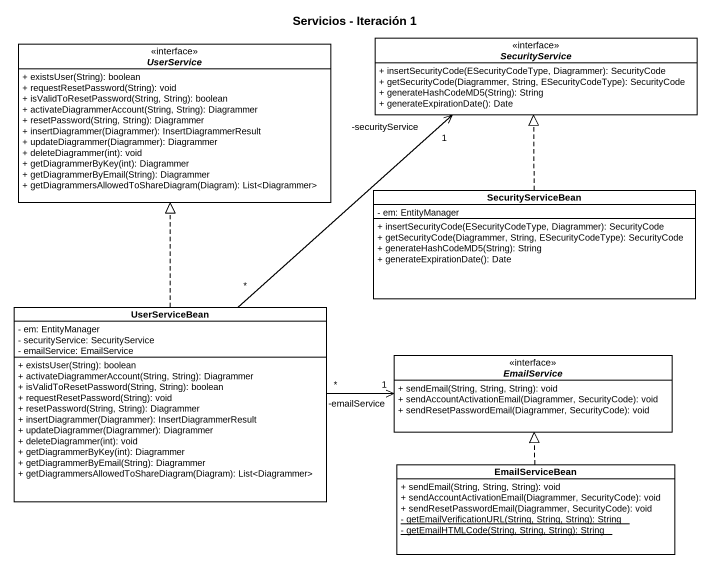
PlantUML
@startuml
title Servicios - Iteración 1
hide circle
hide empty members
skinparam classAttributeIconSize 0
interface UserService <<interface>> {
  + existsUser(String): boolean
  + requestResetPassword(String): void
  + isValidToResetPassword(String, String): boolean
  + activateDiagrammerAccount(String, String): Diagrammer
  + resetPassword(String, String): Diagrammer
  + insertDiagrammer(Diagrammer): InsertDiagrammerResult
  + updateDiagrammer(Diagrammer): Diagrammer
  + deleteDiagrammer(int): void
  + getDiagrammerByKey(int): Diagrammer
  + getDiagrammerByEmail(String): Diagrammer
  + getDiagrammersAllowedToShareDiagram(Diagram): List<Diagrammer>
}
interface SecurityService <<interface>> {
  + insertSecurityCode(ESecurityCodeType, Diagrammer): SecurityCode
  + getSecurityCode(Diagrammer, String, ESecurityCodeType): SecurityCode
  + generateHashCodeMD5(String): String
  + generateExpirationDate(): Date
}
class SecurityServiceBean {
  - em: EntityManager
  + insertSecurityCode(ESecurityCodeType, Diagrammer): SecurityCode
  + getSecurityCode(Diagrammer, String, ESecurityCodeType): SecurityCode
  + generateHashCodeMD5(String): String
  + generateExpirationDate(): Date
}
class UserServiceBean {
  - em: EntityManager
  - securityService: SecurityService
  - emailService: EmailService
  + existsUser(String): boolean
  + activateDiagrammerAccount(String, String): Diagrammer
  + isValidToResetPassword(String, String): boolean
  + requestResetPassword(String): void
  + resetPassword(String, String): Diagrammer
  + insertDiagrammer(Diagrammer): InsertDiagrammerResult
  + updateDiagrammer(Diagrammer): Diagrammer
  + deleteDiagrammer(int): void
  + getDiagrammerByKey(int): Diagrammer
  + getDiagrammerByEmail(String): Diagrammer
  + getDiagrammersAllowedToShareDiagram(Diagram): List<Diagrammer>
}
interface EmailService <<interface>> {
  + sendEmail(String, String, String): void
  + sendAccountActivationEmail(Diagrammer, SecurityCode): void
  + sendResetPasswordEmail(Diagrammer, SecurityCode): void
}
class EmailServiceBean {
  + sendEmail(String, String, String): void
  + sendAccountActivationEmail(Diagrammer, SecurityCode): void
  + sendResetPasswordEmail(Diagrammer, SecurityCode): void
  {static} - getEmailVerificationURL(String, String, String): String
  {static} - getEmailHTMLCode(String, String, String): String
}
SecurityServiceBean .up.|> SecurityService
UserServiceBean .up.|> UserService
UserServiceBean "*" -up-> "-securityService\n1" SecurityService
UserServiceBean "*" -right-> "-emailService\n1" EmailService
EmailServiceBean .up.|> EmailService
@enduml
